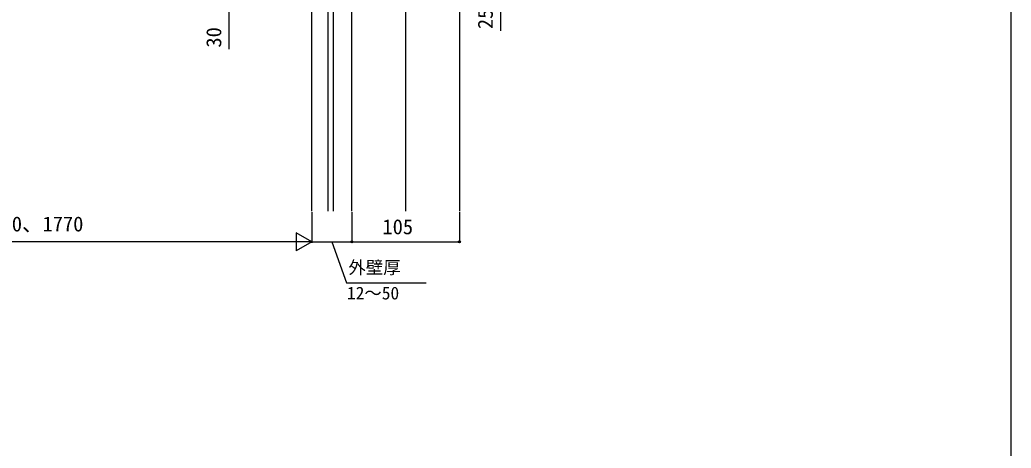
# Model space of a CAD drawing. Units: millimetres, scale not verified. Extents: x -875 to 875, y -1305 to 1297.
# Drawn here: x -92 to 875, y 8 to 426 of the extents above; entities that cross this region are included whole.
import ezdxf
from ezdxf.enums import TextEntityAlignment as Align

# ---------------------------------------------------------------- set-up
doc = ezdxf.new("R2010")
doc.units = ezdxf.units.MM
doc.header["$LTSCALE"] = 8
for name, color, linetype in [('0-4_YKK_12', 2, 'Continuous'), ('0-6_YKK_D', 6, 'Continuous'), ('0-7_YKK_ZWAK', 7, 'Continuous'), ('0-8_YSS_K', 3, 'Continuous')]:
    doc.layers.add(name, color=color, linetype=linetype)
doc.styles.add('ＭＳ ゴシック', font='')
doc.styles.get('ＭＳ ゴシック').set_extended_font_data('MS Gothic')

msp = doc.modelspace()

# ---------------------------------------------------------------- linework, layer by layer
at = {"layer": '0-4_YKK_12'}
msp.add_line((284, 1059.6), (284, 239.3), dxfattribs=at)
at = {"layer": '0-6_YKK_D'}
for p, q in [((192.5, 238.3), (192.5, 208.3)), ((192.5, 238.3), (192.5, 208.3)), ((231.5, 238.3), (231.5, 208.3)), ((231.5, 238.3), (231.5, 208.3)), ((336.5, 238.3), (336.5, 208.3)), ((192.5, 209.3), (177.345, 218.05)), ((177.345, 218.05), (177.345, 200.55)), ((175, 209.3), (-390, 209.3)), ((192.5, 209.3), (162.189, 209.3)), ((192.5, 209.3), (177.345, 200.55)), ((192.5, 209.3), (231.5, 209.3)), ((231.5, 209.3), (336.5, 209.3))]:
    msp.add_line(p, q, dxfattribs=at)
for points in [[(376.5, 489.3), (376.5, 464.3), (376.5, 415.463)], [(111.5, 464.3), (111.5, 434.3), (111.5, 397.409)], [(212, 209.3), (226.421, 169.3), (303.995, 169.3)]]:
    msp.add_lwpolyline(points, dxfattribs=at)
for centre in [(231.5, 209.3), (231.5, 209.3), (336.5, 209.3)]:
    msp.add_circle(centre, 1.075, dxfattribs=at)
at = {"layer": '0-7_YKK_ZWAK'}
msp.add_lwpolyline([(-875, -1304.7), (875, -1304.7), (875, 1245.3)], dxfattribs=at)
at = {"layer": '0-8_YSS_K'}
for p, q in [((231.5, 239.3), (231.5, 628.3)), ((192.5, 239.3), (192.5, 614.5)), ((208.5, 239.3), (208.5, 614.5)), ((213.5, 239.3), (213.5, 614.5)), ((336.5, 448.3), (336.5, 239.3))]:
    msp.add_line(p, q, dxfattribs=at)

# ---------------------------------------------------------------- texts
at = {"layer": '0-6_YKK_D', "style": 'ＭＳ ゴシック'}
for s, p in [('25', (373.5, 416.985)), ('30', (108.5, 398.932))]:
    msp.add_text(s, height=14.66, rotation=90, dxfattribs=at).set_placement(p, align=Align.BOTTOM_LEFT)
for s, height, p in [('D＝870、1170、1470、1770', 14.66, (-270, 215.027)), ('105', 14.66, (261.386, 212.3)), ('外壁厚', 12.46, (228.166, 174.328)), ('12～50', 12.46, (226.813, 149.3))]:
    msp.add_text(s, height=height, dxfattribs=at).set_placement(p, align=Align.BOTTOM_LEFT)

doc.saveas('drawing.dxf')
